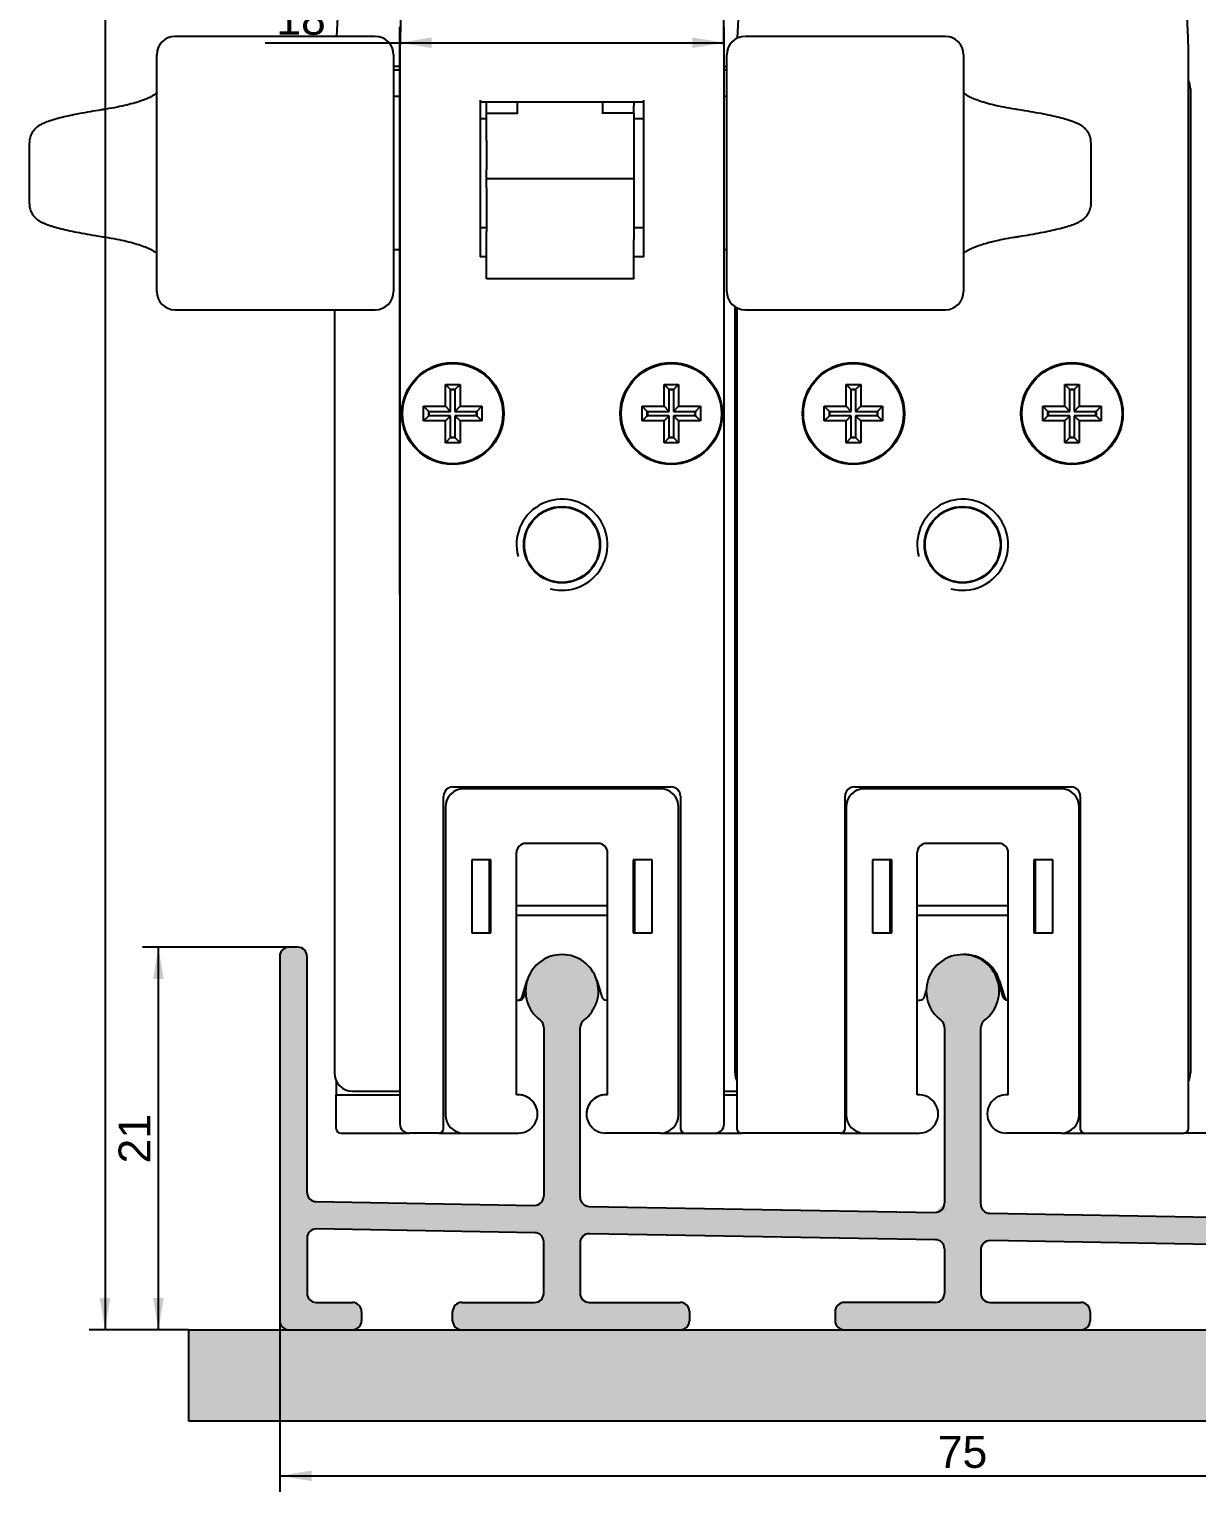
# Model space of a CAD drawing. Header units: millimetres. Extents: x -152 to 557, y 15 to 288.
# Drawn here: x 454 to 518.1, y 15.2 to 95.5 of the extents above; entities that cross this region are included whole.
import ezdxf
from ezdxf.enums import TextEntityAlignment as Align

# ---------------------------------------------------------------- set-up
doc = ezdxf.new("R2010")
doc.units = ezdxf.units.MM
doc.layers.add('Default', color=7, linetype='Continuous')
doc.layers.add('DV3_Default', color=7, linetype='Continuous')
doc.styles.add('SEACAD_Arial', font='arial.ttf')
doc.dimstyles.new('ISO', dxfattribs={"dimtxt": 1.75, "dimasz": 1.75, "dimexe": 0.875, "dimexo": 0, "dimgap": 0.4375, "dimtad": 1, "dimtxsty": 'SEACAD_Arial', "dimblk1": '_SE_FILLED', "dimblk2": '_SE_FILLED', "dimsah": 1, "dimcen": 0.875, "dimadec": 0, "dimazin": 0, "dimtfac": 0.5, "dimtdec": 3, "dimtmove": 0, "dimatfit": 3, "dimfxl": 1, "dimarcsym": 0})

# ---------------------------------------------------------------- blocks, each defined once
blk = doc.blocks.new('SE2')
at = {"layer": 'DV3_Default', "linetype": 'Continuous'}
h = blk.add_hatch(color=7, dxfattribs=at)
edge = h.paths.add_edge_path()
edge.add_arc((506.7599223159594, 30.97892490959214), 0.5000000000113883, 179.9995981029935, 269.0003858517652, ccw=False)
edge.add_line((506.2599223159604, 30.97892841680515), (506.2599223159594, 40.6810628868343))
edge.add_arc((506.7599223159594, 40.6810628868343), 0.5000000000000004, 126.70810719530121, 180, ccw=False)
edge.add_arc((505.2655945640335, 42.68530453140313), 2.000000000005364, 306.7074381374433, 592.9675637530108)
edge.add_arc((503.7599223159594, 40.68957131241327), 0.5000000000214739, 0, 52.96690001324521, ccw=False)
edge.add_line((504.2599223159809, 40.68957131241327), (504.2599223159594, 31.03129357426665))
edge.add_arc((503.7599223159594, 31.03129010437676), 0.5000000000120406, 269.00038851051477, 360, ccw=False)
edge.add_line((503.7511995026182, 30.53136619762749), (484.7511996030453, 30.86301242951123))
edge.add_arc((484.7599223159594, 31.36293633801296), 0.5000000000122289, 179.9995975748643, 269.00040002036974, ccw=False)
edge.add_line((484.2599223159596, 31.36293984983476), (484.2599223159594, 40.68106288683438))
edge.add_arc((484.7599223159594, 40.68106288683439), 0.5000000000000004, 126.70810719824141, 180, ccw=False)
edge.add_arc((483.2655945640333, 42.68530453140313), 2.000000000005368, 306.7074381367141, 592.9675637539732)
edge.add_arc((481.7599223159594, 40.68957131241319), 0.5000000000214706, 0, 52.96690000941862, ccw=False)
edge.add_line((482.2599223159809, 40.68957131241319), (482.2599223159594, 31.41530153279756))
edge.add_arc((481.7599223159593, 31.41530153279756), 0.5000000000000561, 269.00029607827184, 360, ccw=False)
edge.add_line((481.7511986961176, 30.91537764013297), (469.7568683608148, 31.12473945489949))
edge.add_arc((469.7655945640333, 31.62466330247775), 0.5000000000000605, 179.9996610679437, 268.9999999999918, ccw=False)
edge.add_line((469.2655945640421, 31.62466626021791), (469.2655945640333, 44.5853045314033))
edge.add_arc((468.7655945640333, 44.5853045314033), 0.5000000000000073, 0, 90)
edge.add_line((468.7655945640333, 45.08530453140331), (468.2655945640333, 45.0853045314033))
edge.add_arc((468.2655945640333, 44.5853045314033), 0.5000000000000022, 90, 180)
edge.add_line((467.7655945640333, 44.5853045314033), (467.7655945640333, 24.58530453140315))
edge.add_arc((468.2655945640333, 24.58530453140312), 0.5000000000000561, 180, 270)
edge.add_line((468.2655945640333, 24.08530453140306), (471.7599223159593, 24.08530453140312))
edge.add_arc((471.7599223159593, 24.58530453140312), 0.5000000000000073, 270, 360)
edge.add_line((472.2599223159593, 24.58530453140312), (472.2599223159593, 25.08530453140312))
edge.add_arc((471.7599223159593, 25.08530453140312), 0.5000000000000073, 0, 90)
edge.add_line((471.7599223159593, 25.58530453140312), (469.7655945640333, 25.58530453140312))
edge.add_arc((469.7655945640333, 26.08530453140312), 0.5000000000000073, 179.9999999999984, 270, ccw=False)
edge.add_line((469.2655945640333, 26.08530453140313), (469.2655945640333, 29.12428248236799))
edge.add_arc((469.7655945640333, 29.12428248236794), 0.5000000000000073, 88.99999999999818, 179.9999999999935, ccw=False)
edge.add_line((469.7743207672521, 29.62420632994614), (481.7686485191779, 29.41484456026601))
edge.add_arc((481.7599223159593, 28.91492071268775), 0.5000000000000683, 1.5916157281026244e-12, 89.00000000000489, ccw=False)
edge.add_line((482.2599223159594, 28.91492071268777), (482.2599223159594, 26.08530453140315))
edge.add_arc((481.7599223159593, 26.08530453140313), 0.5000000000000561, 270, 360, ccw=False)
edge.add_line((481.7599223159593, 25.58530453140308), (477.7599223159593, 25.58530453140312))
edge.add_arc((477.7599223159593, 25.08530453140312), 0.5000000000000073, 90, 179.9998951254996)
edge.add_line((477.2599223159602, 25.08530544660578), (477.2599223159593, 24.58530453140312))
edge.add_arc((477.7599223159593, 24.58530453140312), 0.5000000000000073, 180, 270)
edge.add_line((477.7599223159593, 24.08530453140311), (489.7599223159598, 24.08530453140312))
edge.add_arc((489.7599223159598, 24.58530453140312), 0.5000000000000073, 270, 360)
edge.add_line((490.2599223159598, 24.58530453140312), (490.2599223159598, 25.08530453140312))
edge.add_arc((489.7599223159598, 25.08530453140312), 0.5000000000000073, 0, 90)
edge.add_line((489.7599223159598, 25.58530453140312), (484.7599223159597, 25.58530453140312))
edge.add_arc((484.7599223159597, 26.08530453140313), 0.5000000000000143, 180, 270, ccw=False)
edge.add_line((484.2599223159597, 26.08530453140313), (484.2599223159596, 28.86238412383733))
edge.add_arc((484.7599223159597, 28.86238412383728), 0.5000000000000073, 88.99952677847779, 179.9999999999935, ccw=False)
edge.add_line((484.7686526481859, 29.36230789932633), (503.7686485191784, 29.03066173777939))
edge.add_arc((503.7599223159598, 28.53073789020112), 0.5000000000000683, 0, 89.00000000001143, ccw=False)
edge.add_line((504.2599223159598, 28.53073789020112), (504.2599223159597, 26.08530453142679))
edge.add_arc((503.7599223159597, 26.0853045314268), 0.5000000000000561, 269.9999999999609, 360, ccw=False)
edge.add_line((503.7599223159593, 25.58530453142674), (498.7599223159602, 25.58530453143028))
edge.add_arc((498.7599223159598, 25.08530453143026), 0.5000000000000143, 89.99999999996092, 180)
edge.add_line((498.2599223159598, 25.08530453143026), (498.2599223159598, 24.58530453140312))
edge.add_arc((498.7599223159598, 24.58530453140312), 0.5000000000000561, 180, 270)
edge.add_line((498.7599223159598, 24.08530453140306), (511.7599223159597, 24.08530453140312))
edge.add_arc((511.7599223159597, 24.58530453140312), 0.5000000000000073, 270, 360)
edge.add_line((512.2599223159598, 24.58530453140312), (512.2599223159597, 25.0853045313906))
edge.add_arc((511.7599223159597, 25.0853045313906), 0.5000000000000073, 0, 89.99999999996092)
edge.add_line((511.75992231596, 25.58530453139061), (506.7599223159593, 25.5853045313936))
edge.add_arc((506.7599223159596, 26.08530453139361), 0.5000000000000143, 180, 269.9999999999609, ccw=False)
edge.add_line((506.2599223159595, 26.08530453139361), (506.2599223159595, 28.47837269541653))
edge.add_arc((506.7599223159596, 28.47837269541647), 0.5000000000000073, 88.99960924187098, 179.9999999999935, ccw=False)
edge.add_line((506.7686519286666, 28.97829648347021), (525.7686485191782, 28.64665030935858))
edge.add_arc((525.7599223159597, 28.14672646178032), 0.5000000000000683, 0, 89.00000000001143, ccw=False)
edge.add_line((526.2599223159598, 28.14672646178032), (526.2599223159597, 26.0853045314121))
edge.add_arc((525.7599223159597, 26.0853045314121), 0.5000000000000561, 269.9999999999609, 360, ccw=False)
edge.add_line((525.7599223159592, 25.58530453141204), (520.7599223159599, 25.58530453141555))
edge.add_arc((520.7599223159598, 25.08530453141552), 0.5000000000000143, 89.99999999997397, 180)
edge.add_line((520.2599223159598, 25.08530453141552), (520.2599223159597, 24.58530453140312))
edge.add_arc((520.7599223159598, 24.58530453140312), 0.5000000000000561, 180, 270)
edge.add_line((520.7599223159598, 24.08530453140306), (533.7599223159597, 24.08530453140312))
edge.add_arc((533.7599223159597, 24.58530453140312), 0.5000000000000143, 270, 360)
edge.add_line((534.2599223159598, 24.58530453140312), (534.2599223159598, 25.08530453138455))
edge.add_arc((533.7599223159597, 25.08530453138455), 0.5000000000000561, 0, 89.99999999994789)
edge.add_line((533.7599223159601, 25.5853045313846), (528.7599223159593, 25.58530453138899))
edge.add_arc((528.7599223159598, 26.08530453138901), 0.5000000000000143, 180, 269.9999999999479, ccw=False)
edge.add_line((528.2599223159598, 26.08530453138901), (528.2599223159598, 28.09436126699572))
edge.add_arc((528.7599223159598, 28.09436126699566), 0.5000000000000073, 88.99945230196812, 179.9999999999935, ccw=False)
edge.add_line((528.7686532980169, 28.59428503113608), (540.7743207672522, 28.38472532597688))
edge.add_arc((540.7655945640333, 27.88480147839861), 0.5000000000000683, 0.000347043372414646, 88.99999999998539, ccw=False)
edge.add_line((541.2655945640244, 27.88480450692336), (541.2655945640333, 26.08530453138484))
edge.add_arc((540.7655945640333, 26.08530453138483), 0.5000000000000073, 270, 360, ccw=False)
edge.add_line((540.7655945640333, 25.58530453138482), (537.2599223159528, 25.58530453138483))
edge.add_arc((537.2599223159528, 25.08530453138483), 0.5000000000000073, 90, 179.9999999999967)
edge.add_line((536.7599223159528, 25.08530453138486), (536.7599223159528, 24.58530453140317))
edge.add_arc((537.2599223159527, 24.58530453140312), 0.5000000000000073, 179.9999999999967, 270)
edge.add_line((537.2599223159527, 24.08530453140311), (542.2655945640332, 24.08530453140312))
edge.add_arc((542.2655945640332, 24.58530453140104), 0.5000000000000004, 270, 360)
edge.add_line((542.7655945640333, 24.58530453140104), (542.7655945640337, 29.35902179524297))
edge.add_arc((542.2655945640337, 29.35901876713953), 0.5000000000091699, 0.0003469950935683999, 89.00000000000351)
edge.add_line((542.2743207672523, 29.8589426147269), (528.7511993109516, 30.09498957776814))
edge.add_arc((528.7599223159594, 30.59491348117135), 0.5000000000102693, 179.9995980863374, 269.0003665437902, ccw=False)
edge.add_line((528.2599223159615, 30.59491698852971), (528.2599223159593, 40.68106288683404))
edge.add_arc((528.7599223159594, 40.68106288683404), 0.5000000000000316, 126.7081071953481, 180, ccw=False)
edge.add_arc((527.2655945640339, 42.68530453140313), 2.000000000005453, 306.7074381374172, 592.9675637531379)
edge.add_arc((525.7599223159593, 40.68957131241351), 0.5000000000215061, 0, 52.96690001266228, ccw=False)
edge.add_line((526.2599223159808, 40.68957131241351), (526.2599223159594, 30.64727867595601))
edge.add_arc((525.7599223159593, 30.64727867595601), 0.5000000000000561, 269.0003693874789, 360, ccw=False)
edge.add_line((525.7511993357638, 30.14735477213008), (506.7511994794198, 30.4790010032483))
blk.add_hatch(color=7, dxfattribs=at).paths.add_polyline_path([(547.7655945640333, 24.08530453140312), (462.7655945640333, 24.08530453140312), (462.7655945640333, 19.08530453140311), (547.765594564033, 19.08530453140311)])
at = {"layer": 'DV3_Default', "color": 7, "linetype": 'Continuous'}
for p, q in [((473.015594564, 95.0853045314), (462.015594564, 95.0853045314)), ((504.315594564, 95.0853045314), (493.315594564, 95.0853045314)), ((461.015594564, 81.0853045314), (461.015594564, 94.0853045314)), ((474.015594564, 94.0853045314), (474.015594564, 81.0853045314)), ((492.315594564, 81.0853045314), (492.315594564, 94.0853045314)), ((505.315594564, 94.0853045314), (505.315594564, 81.0853045314)), ((474.3655945627, 93.4313110298), (474.015594564, 93.4313477662)), ((474.3655945619, 93.23131103040001), (474.015594564, 93.23131103040001)), ((474.365594564, 93.5279070193), (474.3655945627, 35.3853045313)), ((492.1655945627, 35.3853045313), (492.1655945627, 93.52736387270001)), ((492.1655945627, 93.43131103260001), (492.315594564, 93.4313267767)), ((492.315594564, 93.23131103040001), (492.1655945646, 93.23131103040001)), ((517.6655945654, 35.1353045313), (517.6655945654, 93.5316783931)), ((474.3655945627, 91.78530453139999), (474.015594564, 91.78530453139999)), ((478.7655945627, 91.5853045315), (478.7655945627, 82.98530453149999)), ((487.7655945627, 82.98530453149999), (487.7655945627, 91.5853045315)), ((492.315594564, 91.78530453139999), (492.1655945627, 91.78530453139999)), ((517.7655945654, 92.2313110298), (517.7655945654, 38.1853045313)), ((487.7655945627, 91.48530453149999), (478.7655945627, 91.48530453149999)), ((479.115594564, 91.28530453129999), (479.115594564, 91.48530453149999)), ((479.115594564, 90.88496953), (479.115594564, 91.28530453129999)), ((479.115594564, 89.3853045313), (479.115594564, 90.88496953)), ((479.115594564, 90.88496953), (480.815594564, 90.88496953)), ((480.815594564, 90.8423786514), (480.815594564, 91.48530453149999)), ((485.515594564, 90.8423786514), (485.515594564, 91.48530453149999)), ((487.215594564, 90.88496953), (485.515594564, 90.88496953)), ((487.215594564, 91.48530453149999), (487.215594564, 91.28530453129999)), ((487.215594564, 90.88496953), (487.215594564, 91.28530453129999)), ((487.215594564, 90.88496953), (487.215594564, 89.3853045313)), ((478.7655945627, 90.5853045314), (479.115594564, 90.5853045314)), ((487.215594564, 90.5853045314), (487.7655945627, 90.5853045314)), ((454.015594564, 89.257793437), (454.015594564, 85.9100737617)), ((479.115594564, 89.3853045313), (479.115594564, 87.78530453139999)), ((487.215594564, 89.3853045313), (487.215594564, 87.78530453139999)), ((512.315594564, 85.9128156258), (512.315594564, 89.2605353011)), ((479.115594564, 87.28530453139999), (479.115594564, 87.78530453139999)), ((487.215594564, 87.78530453139999), (487.215594564, 87.28530453139999)), ((479.115594564, 87.28530453139999), (487.215594564, 87.28530453139999)), ((479.115594564, 86.78530453139999), (479.115594564, 87.28530453139999)), ((479.115594564, 86.78530453139999), (479.115594564, 84.373979666)), ((487.215594564, 87.28530453139999), (487.215594564, 86.78530453139999)), ((487.215594564, 86.78530453139999), (487.215594564, 84.373979666)), ((479.115594564, 84.5853045314), (478.7655945627, 84.5853045314)), ((479.115594564, 83.9409687431), (479.115594564, 84.373979666)), ((487.7655945627, 84.5853045314), (487.215594564, 84.5853045314)), ((487.215594564, 84.373979666), (487.215594564, 83.9409687431)), ((479.115594564, 81.8428925318), (479.115594564, 83.9409687431)), ((487.215594564, 81.8428925318), (487.215594564, 83.9409687431)), ((474.015594564, 83.38530453140001), (474.3655945627, 83.38530453140001)), ((479.115594564, 82.98530453149999), (478.7655945627, 82.98530453149999)), ((487.7655945627, 82.98530453149999), (487.215594564, 82.98530453149999)), ((492.1655945627, 83.38530453140001), (492.315594564, 83.38530453140001)), ((479.115594564, 81.7759034546), (479.115594564, 81.8428925318)), ((487.215594564, 81.7759034546), (479.115594564, 81.7759034546)), ((487.215594564, 81.8428925318), (487.215594564, 81.7759034546)), ((462.015594564, 80.0853045314), (473.015594564, 80.0853045314)), ((470.7655945619, 80.0853045314), (470.7655945619, 38.185304532)), ((492.7655945627, 38.1853045313), (492.7655945627, 80.2501398779)), ((492.8655945627, 80.1922759771), (492.8655945627, 35.1353045313)), ((493.315594564, 80.0853045314), (504.315594564, 80.0853045314)), ((477.1451562054, 75.7057428887), (476.8655945627, 75.9853045313)), ((476.8655945627, 75.9853045313), (477.6655945627, 75.9853045313)), ((476.8655945627, 74.7853045313), (476.8655945627, 75.9853045313)), ((477.1451562054, 75.7057428887), (477.1477177318, 75.6953324863)), ((477.1477177318, 74.5031813622), (477.1477177318, 75.6953324863)), ((477.3834713936, 75.6953324863), (477.38603292, 75.7057428887)), ((477.3834713936, 75.6953324863), (477.3834713936, 74.5031813622)), ((477.38603292, 75.7057428887), (477.6655945627, 75.9853045313)), ((477.6655945627, 75.9853045313), (477.6655945627, 74.7853045313)), ((489.1451562054, 75.7057428887), (488.8655945627, 75.9853045313)), ((488.8655945627, 75.9853045313), (489.6655945627, 75.9853045313)), ((488.8655945627, 74.7853045313), (488.8655945627, 75.9853045313)), ((489.1451562054, 75.7057428887), (489.1477177318, 75.6953324863)), ((489.1477177318, 74.5031813622), (489.1477177318, 75.6953324863)), ((489.3834713936, 75.6953324863), (489.38603292, 75.7057428887)), ((489.3834713936, 75.6953324863), (489.3834713936, 74.5031813622)), ((489.38603292, 75.7057428887), (489.6655945627, 75.9853045313)), ((489.6655945627, 75.9853045313), (489.6655945627, 74.7853045313)), ((499.1451562067, 75.705742888), (498.865594564, 75.98530453069999)), ((498.865594564, 75.98530453069999), (499.665594564, 75.98530453069999)), ((498.865594564, 74.7853045307), (498.865594564, 75.98530453069999)), ((499.1451562067, 75.705742888), (499.1477177332, 75.69533248569999)), ((499.1477177332, 74.5031813616), (499.1477177332, 75.69533248569999)), ((499.3834713949, 75.69533248569999), (499.3860329213, 75.705742888)), ((499.3834713949, 75.69533248569999), (499.3834713949, 74.5031813616)), ((499.3860329213, 75.705742888), (499.665594564, 75.98530453069999)), ((499.665594564, 75.98530453069999), (499.665594564, 74.7853045307)), ((511.1451562067, 75.705742888), (510.865594564, 75.98530453069999)), ((510.865594564, 75.98530453069999), (511.665594564, 75.98530453069999)), ((510.865594564, 74.7853045307), (510.865594564, 75.98530453069999)), ((511.1451562067, 75.705742888), (511.1477177332, 75.69533248569999)), ((511.1477177332, 74.5031813616), (511.1477177332, 75.69533248569999)), ((511.3834713949, 75.69533248569999), (511.3860329213, 75.705742888)), ((511.3834713949, 75.69533248569999), (511.3834713949, 74.5031813616)), ((511.3860329213, 75.705742888), (511.665594564, 75.98530453069999)), ((511.665594564, 75.98530453069999), (511.665594564, 74.7853045307)), ((475.9451562054, 74.5057428887), (475.6655945627, 74.7853045313)), ((475.6655945627, 73.9853045313), (475.6655945627, 74.7853045313)), ((475.6655945627, 74.7853045313), (476.8655945627, 74.7853045313)), ((477.1477177318, 74.5031813622), (476.8655945627, 74.7853045313)), ((477.3834713936, 74.5031813622), (477.6655945627, 74.7853045313)), ((477.6655945627, 74.7853045313), (478.8655945627, 74.7853045313)), ((478.58603292, 74.5057428887), (478.8655945627, 74.7853045313)), ((478.8655945627, 74.7853045313), (478.8655945627, 73.9853045313)), ((487.9451562054, 74.5057428887), (487.6655945627, 74.7853045313)), ((487.6655945627, 73.9853045313), (487.6655945627, 74.7853045313)), ((487.6655945627, 74.7853045313), (488.8655945627, 74.7853045313)), ((489.1477177318, 74.5031813622), (488.8655945627, 74.7853045313)), ((489.3834713936, 74.5031813622), (489.6655945627, 74.7853045313)), ((489.6655945627, 74.7853045313), (490.8655945627, 74.7853045313)), ((490.58603292, 74.5057428887), (490.8655945627, 74.7853045313)), ((490.8655945627, 74.7853045313), (490.8655945627, 73.9853045313)), ((497.9451562067, 74.505742888), (497.665594564, 74.7853045307)), ((497.665594564, 73.98530453069999), (497.665594564, 74.7853045307)), ((497.665594564, 74.7853045307), (498.865594564, 74.7853045307)), ((499.1477177332, 74.5031813616), (498.865594564, 74.7853045307)), ((499.3834713949, 74.5031813616), (499.665594564, 74.7853045307)), ((499.665594564, 74.7853045307), (500.865594564, 74.7853045307)), ((500.5860329213, 74.505742888), (500.865594564, 74.7853045307)), ((500.865594564, 74.7853045307), (500.865594564, 73.98530453069999)), ((509.9451562067, 74.505742888), (509.665594564, 74.7853045307)), ((509.665594564, 73.98530453069999), (509.665594564, 74.7853045307)), ((509.665594564, 74.7853045307), (510.865594564, 74.7853045307)), ((511.1477177332, 74.5031813616), (510.865594564, 74.7853045307)), ((511.3834713949, 74.5031813616), (511.665594564, 74.7853045307)), ((511.665594564, 74.7853045307), (512.865594564, 74.7853045307)), ((512.5860329213, 74.505742888), (512.865594564, 74.7853045307)), ((512.865594564, 74.7853045307), (512.865594564, 73.98530453069999)), ((475.9451562054, 74.26486617399999), (475.6655945627, 73.9853045313)), ((476.8655945627, 73.9853045313), (475.6655945627, 73.9853045313)), ((475.9555666077, 74.5031813622), (475.9451562054, 74.5057428887)), ((475.9451562054, 74.26486617399999), (475.9555666077, 74.26742770050001)), ((475.9555666077, 74.5031813622), (477.1477177318, 74.5031813622)), ((477.1477177318, 74.26742770050001), (475.9555666077, 74.26742770050001)), ((477.1477177318, 74.26742770050001), (476.8655945627, 73.9853045313)), ((476.8655945627, 72.7853045313), (476.8655945627, 73.9853045313)), ((477.1477177318, 73.0752765764), (477.1477177318, 74.26742770050001)), ((477.3834713936, 74.5031813622), (478.5756225177, 74.5031813622)), ((478.5756225177, 74.26742770050001), (477.3834713936, 74.26742770050001)), ((477.3834713936, 74.26742770050001), (477.6655945627, 73.9853045313)), ((477.3834713936, 74.26742770050001), (477.3834713936, 73.0752765764)), ((478.8655945627, 73.9853045313), (477.6655945627, 73.9853045313)), ((477.6655945627, 73.9853045313), (477.6655945627, 72.7853045313)), ((478.58603292, 74.5057428887), (478.5756225177, 74.5031813622)), ((478.5756225177, 74.26742770050001), (478.58603292, 74.26486617399999)), ((478.58603292, 74.26486617399999), (478.8655945627, 73.9853045313)), ((487.9451562054, 74.26486617399999), (487.6655945627, 73.9853045313)), ((488.8655945627, 73.9853045313), (487.6655945627, 73.9853045313)), ((487.9555666077, 74.5031813622), (487.9451562054, 74.5057428887)), ((487.9451562054, 74.26486617399999), (487.9555666077, 74.26742770050001)), ((487.9555666077, 74.5031813622), (489.1477177318, 74.5031813622)), ((489.1477177318, 74.26742770050001), (487.9555666077, 74.26742770050001)), ((489.1477177318, 74.26742770050001), (488.8655945627, 73.9853045313)), ((488.8655945627, 72.7853045313), (488.8655945627, 73.9853045313)), ((489.1477177318, 73.0752765764), (489.1477177318, 74.26742770050001)), ((489.3834713936, 74.5031813622), (490.5756225177, 74.5031813622)), ((490.5756225177, 74.26742770050001), (489.3834713936, 74.26742770050001)), ((489.3834713936, 74.26742770050001), (489.6655945627, 73.9853045313)), ((489.3834713936, 74.26742770050001), (489.3834713936, 73.0752765764)), ((490.8655945627, 73.9853045313), (489.6655945627, 73.9853045313)), ((489.6655945627, 73.9853045313), (489.6655945627, 72.7853045313)), ((490.58603292, 74.5057428887), (490.5756225177, 74.5031813622)), ((490.5756225177, 74.26742770050001), (490.58603292, 74.26486617399999)), ((490.58603292, 74.26486617399999), (490.8655945627, 73.9853045313)), ((497.9451562067, 74.26486617340001), (497.665594564, 73.98530453069999)), ((498.865594564, 73.98530453069999), (497.665594564, 73.98530453069999)), ((497.955566609, 74.5031813616), (497.9451562067, 74.505742888)), ((497.9451562067, 74.26486617340001), (497.955566609, 74.2674276998)), ((497.955566609, 74.5031813616), (499.1477177332, 74.5031813616)), ((499.1477177332, 74.2674276998), (497.955566609, 74.2674276998)), ((499.1477177332, 74.2674276998), (498.865594564, 73.98530453069999)), ((498.865594564, 72.7853045307), (498.865594564, 73.98530453069999)), ((499.1477177332, 73.0752765757), (499.1477177332, 74.2674276998)), ((499.3834713949, 74.5031813616), (500.575622519, 74.5031813616)), ((500.575622519, 74.2674276998), (499.3834713949, 74.2674276998)), ((499.3834713949, 74.2674276998), (499.665594564, 73.98530453069999)), ((499.3834713949, 74.2674276998), (499.3834713949, 73.0752765757)), ((500.865594564, 73.98530453069999), (499.665594564, 73.98530453069999)), ((499.665594564, 73.98530453069999), (499.665594564, 72.7853045307)), ((500.5860329213, 74.505742888), (500.575622519, 74.5031813616)), ((500.575622519, 74.2674276998), (500.5860329213, 74.26486617340001)), ((500.5860329213, 74.26486617340001), (500.865594564, 73.98530453069999)), ((509.9451562067, 74.26486617340001), (509.665594564, 73.98530453069999)), ((510.865594564, 73.98530453069999), (509.665594564, 73.98530453069999)), ((509.955566609, 74.5031813616), (509.9451562067, 74.505742888)), ((509.9451562067, 74.26486617340001), (509.955566609, 74.2674276998)), ((509.955566609, 74.5031813616), (511.1477177332, 74.5031813616)), ((511.1477177332, 74.2674276998), (509.955566609, 74.2674276998)), ((511.1477177332, 74.2674276998), (510.865594564, 73.98530453069999)), ((510.865594564, 72.7853045307), (510.865594564, 73.98530453069999)), ((511.1477177332, 73.0752765757), (511.1477177332, 74.2674276998)), ((511.3834713949, 74.5031813616), (512.575622519, 74.5031813616)), ((512.575622519, 74.2674276998), (511.3834713949, 74.2674276998)), ((511.3834713949, 74.2674276998), (511.665594564, 73.98530453069999)), ((511.3834713949, 74.2674276998), (511.3834713949, 73.0752765757)), ((512.865594564, 73.98530453069999), (511.665594564, 73.98530453069999)), ((511.665594564, 73.98530453069999), (511.665594564, 72.7853045307)), ((512.5860329213, 74.505742888), (512.575622519, 74.5031813616)), ((512.575622519, 74.2674276998), (512.5860329213, 74.26486617340001)), ((512.5860329213, 74.26486617340001), (512.865594564, 73.98530453069999)), ((477.1477177318, 73.0752765764), (477.1451562054, 73.064866174)), ((477.38603292, 73.064866174), (477.3834713936, 73.0752765764)), ((489.1477177318, 73.0752765764), (489.1451562054, 73.064866174)), ((489.38603292, 73.064866174), (489.3834713936, 73.0752765764)), ((499.1477177332, 73.0752765757), (499.1451562067, 73.0648661734)), ((499.3860329213, 73.0648661734), (499.3834713949, 73.0752765757)), ((511.1477177332, 73.0752765757), (511.1451562067, 73.0648661734)), ((511.3860329213, 73.0648661734), (511.3834713949, 73.0752765757)), ((477.1451562054, 73.064866174), (476.8655945627, 72.7853045313)), ((477.6655945627, 72.7853045313), (476.8655945627, 72.7853045313)), ((477.38603292, 73.064866174), (477.6655945627, 72.7853045313)), ((489.1451562054, 73.064866174), (488.8655945627, 72.7853045313)), ((489.6655945627, 72.7853045313), (488.8655945627, 72.7853045313)), ((489.38603292, 73.064866174), (489.6655945627, 72.7853045313)), ((499.1451562067, 73.0648661734), (498.865594564, 72.7853045307)), ((499.665594564, 72.7853045307), (498.865594564, 72.7853045307)), ((499.3860329213, 73.0648661734), (499.665594564, 72.7853045307)), ((511.1451562067, 73.0648661734), (510.865594564, 72.7853045307)), ((511.665594564, 72.7853045307), (510.865594564, 72.7853045307)), ((511.3860329213, 73.0648661734), (511.665594564, 72.7853045307)), ((477.2655945627, 53.8853045313), (489.2655945627, 53.8853045313)), ((499.305594564, 53.8853045307), (511.2219569017, 53.8853045307)), ((476.7655945627, 35.1353045313), (476.7655945627, 53.3853045313)), ((488.665594564, 53.7853045313), (477.865594564, 53.7853045313)), ((489.7655945627, 53.3853045313), (489.7655945627, 35.1353045313)), ((498.805594564, 35.1353045313), (498.805594564, 53.3853045307)), ((510.665594564, 53.7853045307), (499.865594564, 53.7853045307)), ((511.7219569017, 53.3853045307), (511.7219569017, 35.1353045313)), ((476.865594564, 52.7853045313), (476.865594564, 35.8853045313)), ((489.665594564, 35.8853045313), (489.665594564, 52.7853045313)), ((498.865594564, 52.7853045307), (498.865594564, 35.8853045307)), ((511.665594564, 35.8853045307), (511.665594564, 52.7853045307)), ((485.265594564, 50.7853045313), (481.265594564, 50.7853045313)), ((507.265594564, 50.7853045307), (503.265594564, 50.7853045307)), ((479.365594564, 49.8853045315), (478.312953279, 49.8853045315)), ((478.312953279, 49.8853045315), (478.312953279, 45.8853045315)), ((479.2655945627, 49.8853045315), (479.2655945627, 45.8853045315)), ((479.365594564, 45.8853045315), (479.365594564, 49.8853045315)), ((480.765594564, 36.9799282586), (480.765594564, 50.2853045313)), ((485.765594564, 36.9799282586), (485.765594564, 50.2853045313)), ((487.165594564, 49.8853045315), (487.165594564, 45.8853045315)), ((488.218235849, 49.8853045315), (487.165594564, 49.8853045315)), ((487.2655945627, 45.8853045315), (487.2655945627, 49.8853045315)), ((488.218235849, 45.8853045315), (488.218235849, 49.8853045315)), ((501.365594564, 49.8853045309), (500.312953279, 49.8853045309)), ((500.312953279, 49.8853045309), (500.312953279, 45.8853045309)), ((501.265594564, 49.8853045309), (501.265594564, 45.8853045309)), ((501.365594564, 45.8853045309), (501.365594564, 49.8853045309)), ((502.765594564, 36.979928258), (502.765594564, 50.2853045307)), ((507.765594564, 36.979928258), (507.765594564, 50.2853045307)), ((509.165594564, 49.8853045309), (509.165594564, 45.8853045309)), ((510.2182358491, 49.8853045309), (509.165594564, 49.8853045309)), ((509.265594564, 45.8853045309), (509.265594564, 49.8853045309)), ((510.2182358491, 45.8853045309), (510.2182358491, 49.8853045309)), ((480.765594564, 47.3853045313), (485.765594564, 47.3853045313)), ((502.765594564, 47.3853047532), (507.765594564, 47.3853047532)), ((480.765594564, 46.8512261775), (485.765594564, 46.8512261775)), ((502.7655945654, 46.8512263994), (507.7655945654, 46.8512263994)), ((478.312953279, 45.8853045315), (479.365594564, 45.8853045315)), ((487.165594564, 45.8853045315), (488.218235849, 45.8853045315)), ((500.312953279, 45.8853045309), (501.365594564, 45.8853045309)), ((509.165594564, 45.8853045309), (510.2182358491, 45.8853045309)), ((468.765594564, 45.08530453140001), (468.265594564, 45.08530453140001)), ((467.765594564, 44.58530453140001), (467.765594564, 24.5853045314)), ((469.265594564, 31.6246662602), (469.265594564, 44.58530453140001)), ((481.0702562515, 42.3610598806), (481.355826296, 43.2792617373)), ((481.1702562511, 42.3610598806), (481.26567074, 42.6678489244)), ((485.175362832, 43.2792617373), (485.4609328766001, 42.3610598806)), ((503.1702562518, 42.3610601025), (503.2656707382, 42.6678491379)), ((507.175362832, 43.2792617367), (507.4609328766001, 42.36105988)), ((507.2753628324, 43.2792619592), (507.5609328769, 42.3610601025)), ((480.7655945627, 42.1853045314), (480.8315352180001, 42.1853045314)), ((480.8315352180001, 42.1853045314), (480.9315352176, 42.1853045314)), ((485.6996539101, 42.1853045314), (485.7655945627, 42.1853045314)), ((502.765594564, 42.1853047533), (502.9315352183, 42.1853047533)), ((507.6996539101, 42.1853045307), (507.765594564, 42.1853045307)), ((482.259922316, 40.6895713124), (482.259922316, 31.4153015328)), ((484.259922316, 31.3629398498), (484.259922316, 40.6810628868)), ((504.259922316, 40.6895713124), (504.259922316, 31.0312935743)), ((506.259922316, 30.9789284168), (506.259922316, 40.6810628868)), ((470.8655945619, 37.7494146376), (470.8655945619, 36.985304532)), ((470.8655945619, 35.135304532), (470.8655945619, 36.985304532)), ((470.8655945619, 36.985304532), (474.3655945627, 36.985304532)), ((471.7655945619, 37.185304532), (474.3655945619, 37.185304532)), ((492.1655945646, 37.185304532), (492.8655945627, 37.185304532)), ((492.1655945627, 36.985304532), (492.8655945619, 36.985304532)), ((481.7656521812, 35.3845105867), (481.7655937742, 35.3844158034)), ((484.7655369469, 35.3845105867), (484.7655953488, 35.3844158003)), ((503.7656521812, 35.3845105861), (503.7655937742, 35.3844158028)), ((506.7655369469, 35.3845105861), (506.7655953488, 35.3844157997)), ((471.1155945619, 34.885304532), (474.8655945627, 34.885304532)), ((476.5155945627, 34.8853045313), (474.8655945627, 34.8853045313)), ((476.5155945627, 34.8853045313), (477.865594564, 34.8853045313)), ((477.865594564, 34.8853045313), (480.8717136875, 34.8853045313)), ((488.665594564, 34.8853045313), (485.6594754406, 34.8853045313)), ((488.665594564, 34.8853045313), (490.0155945627, 34.8853045313)), ((490.0155945627, 34.8853045313), (491.6655945627, 34.8853045313)), ((491.6655945627, 34.885304532), (493.1155945619, 34.885304532)), ((498.555594564, 34.8853045313), (493.1155945627, 34.8853045313)), ((498.555594564, 34.8853045313), (499.8655945654, 34.8853045313)), ((499.865594564, 34.8853045307), (502.8717136875, 34.8853045307)), ((510.665594564, 34.8853045307), (507.6594754406, 34.8853045307)), ((510.6655945654, 34.8853045313), (511.9719569017, 34.8853045313)), ((511.9719569017, 34.8853045313), (517.4155945654, 34.8853045313)), ((520.5555945648, 34.885304532), (517.4155945646, 34.885304532)), ((469.7568683608, 31.1247394549), (481.7511986961, 30.9153776401)), ((484.751199603, 30.8630124295), (503.7511995026, 30.5313661976)), ((506.7511994794, 30.4790010032), (525.7511993358, 30.1473547721)), ((469.265594564, 29.1242824824), (469.265594564, 26.0853045314)), ((481.7686485192, 29.4148445603), (469.7743207673, 29.6242063299)), ((482.259922316, 26.0853045314), (482.259922316, 28.9149207127)), ((503.7686485192, 29.0306617378), (484.7686526482, 29.3623078993)), ((525.7686485191999, 28.6466503094), (506.7686519287, 28.9782964835)), ((484.259922316, 28.8623841238), (484.259922316, 26.0853045314)), ((504.259922316, 28.5307378902), (504.259922316, 26.0853045314)), ((506.259922316, 28.4783726954), (506.259922316, 26.0853045314)), ((469.765594564, 25.5853045314), (471.759922316, 25.5853045314)), ((472.259922316, 25.0853045314), (472.259922316, 24.5853045314)), ((477.259922316, 24.5853045314), (477.259922316, 25.0853054466)), ((477.759922316, 25.5853045314), (481.759922316, 25.5853045314)), ((484.759922316, 25.5853045314), (489.759922316, 25.5853045314)), ((490.259922316, 25.0853045314), (490.259922316, 24.5853045314)), ((498.259922316, 25.0853045314), (498.259922316, 24.5853045314)), ((503.759922316, 25.5853045314), (498.759922316, 25.5853045314)), ((506.759922316, 25.5853045314), (511.759922316, 25.5853045314)), ((512.259922316, 25.0853045314), (512.259922316, 24.5853045314)), ((462.765594564, 24.0853045314), (462.765594564, 19.0853045314)), ((462.765594564, 24.0853045314), (547.765594564, 24.0853045314)), ((468.265594564, 24.0853045314), (471.759922316, 24.0853045314)), ((498.759922316, 24.0853045314), (511.759922316, 24.0853045314)), ((462.765594564, 19.0853045314), (547.765594564, 19.0853045314))]:
    blk.add_line(p, q, dxfattribs=at)
for centre, radius in [((477.2655945627, 74.38530453130001), 2.80000000000018), ((477.2655945627, 74.38530453130001), 2.75), ((489.2655945627, 74.38530453130001), 2.80000000000018), ((489.2655945627, 74.38530453130001), 2.75), ((499.265594564, 74.3853045307), 2.80000000000018), ((499.265594564, 74.3853045307), 2.75), ((511.265594564, 74.3853045307), 2.80000000000018), ((511.265594564, 74.3853045307), 2.75), ((483.2655945627, 67.1853045314), 2.099999999999909), ((483.265594564, 67.1853045314), 2.067), ((505.265594564, 67.1853045308), 2.099999999999909), ((505.2655945641, 67.1853047532), 2.067)]:
    blk.add_circle(centre, radius, dxfattribs=at)
for centre, radius, start, end in [((520.7116628462, 93.4249755149), 49.84618249076378, 152.2709506274, 178.0911788975), ((599.3653001463, 93.2566057753), 125.000000000041, 169.2938153046, 179.8756445723), ((367.1658889805, 93.2566057754), 124.9999999999577, 0.1246048873, 10.7061846954), ((542.7116628462, 93.4249755143), 49.84618249076378, 152.2709506273, 178.2004990186), ((467.8195262811, 93.4249755143), 49.84618249076379, 0.1226498998, 27.7290493726), ((462.015594564, 94.0853045314), 1.000000000000001, 90, 180), ((473.015594564, 94.0853045314), 1.000000000000001, 0, 90), ((493.315594564, 94.0853045314), 1.000000000000008, 90, 180), ((504.315594564, 94.0853045314), 1.000000000000002, 0, 90), ((491.6655941481, 93.5273638723), 0.5000004146298309, 5.35e-08, 0.1246048374), ((516.7655945654, 92.2313110298), 1.000000000000001, 0, 25.8419327632), ((462.015594564, 81.0853045314), 1.000000000000001, 180, 270), ((473.015594564, 81.0853045314), 1.000000000000001, 270, 0), ((493.315594564, 81.0853045314), 1.000000000000003, 180, 270), ((504.315594564, 81.0853045314), 1.000000000000001, 270, 0), ((477.2655945627, 79.99991435529999), 4.295860098107038, 268.3934500373, 271.6065499627), ((477.2655945627, 74.38530453130001), 1.315320565519103, 84.85834978840002, 95.1416502116), ((489.2655945627, 79.99991435529999), 4.295860098107038, 268.3934500373, 271.6065499627), ((489.2655945627, 74.38530453130001), 1.315320565519103, 84.85834978840002, 95.1416502116), ((499.265594564, 79.9999143546), 4.295860098107038, 268.3934500373, 271.6065499627), ((499.265594564, 74.3853045307), 1.315320565519103, 84.85834978840002, 95.1416502116), ((511.265594564, 79.9999143546), 4.295860098107038, 268.3934500373, 271.6065499627), ((511.265594564, 74.3853045307), 1.315320565519103, 84.85834978840002, 95.1416502116), ((471.6509847387, 74.38530453130001), 4.295860098114656, 358.3934500373001, 1.6065499627), ((477.2655945627, 74.38530453130001), 1.315320565519103, 174.8583497884, 185.1416502116), ((477.2655945627, 74.38530453130001), 1.315320565519102, 354.8583497883999, 5.1416502116), ((482.8802043866, 74.38530453130001), 4.295860098114249, 178.3934500373, 181.6065499627), ((483.6509847387, 74.38530453130001), 4.295860098114656, 358.3934500373001, 1.6065499627), ((489.2655945627, 74.38530453130001), 1.315320565519103, 174.8583497884, 185.1416502116), ((489.2655945627, 74.38530453130001), 1.315320565519102, 354.8583497883999, 5.1416502116), ((494.8802043866, 74.38530453130001), 4.295860098114249, 178.3934500373, 181.6065499627), ((493.6509847401, 74.3853045307), 4.295860098114656, 358.3934500373001, 1.6065499627), ((499.265594564, 74.3853045307), 1.315320565519103, 174.8583497884, 185.1416502116), ((499.265594564, 74.3853045307), 1.315320565519102, 354.8583497883999, 5.1416502116), ((504.880204388, 74.3853045307), 4.295860098114249, 178.3934500373, 181.6065499627), ((505.6509847401, 74.3853045307), 4.295860098114656, 358.3934500373001, 1.6065499627), ((511.265594564, 74.3853045307), 1.315320565519103, 174.8583497884, 185.1416502116), ((511.265594564, 74.3853045307), 1.315320565519102, 354.8583497883999, 5.1416502116), ((516.880204388, 74.3853045307), 4.295860098114249, 178.3934500373, 181.6065499627), ((477.2655945627, 68.7706947074), 4.295860098114255, 88.3934500373, 91.60654996270002), ((477.2655945627, 74.38530453130001), 1.315320565519103, 264.8583497884, 275.1416502116), ((489.2655945627, 68.7706947074), 4.295860098114255, 88.3934500373, 91.60654996270002), ((489.2655945627, 74.38530453130001), 1.315320565519103, 264.8583497884, 275.1416502116), ((499.265594564, 68.7706947068), 4.295860098114255, 88.3934500373, 91.60654996270002), ((499.265594564, 74.3853045307), 1.315320565519103, 264.8583497884, 275.1416502116), ((511.265594564, 68.7706947068), 4.295860098114255, 88.3934500373, 91.60654996270002), ((511.265594564, 74.3853045307), 1.315320565519103, 264.8583497884, 275.1416502116), ((483.265594564, 67.1853045314), 2.5, 255, 195), ((505.2655945641, 67.1853047532), 2.5, 255, 195), ((477.2655945627, 53.3853045313), 0.5000000000000004, 90, 180), ((489.2655945627, 53.3853045313), 0.5000000000000004, 0, 90), ((499.305594564, 53.3853045307), 0.4999999999999987, 90, 180), ((511.2219569017, 53.3853045307), 0.5000000000000004, 0, 90), ((477.865594564, 52.7853045313), 1.000000000000001, 90, 180), ((488.665594564, 52.7853045313), 0.9999999999999992, 0, 90), ((499.865594564, 52.7853045307), 1.000000000000001, 90, 180), ((510.665594564, 52.7853045307), 1, 0, 90), ((481.265594564, 50.2853045313), 0.5000000000000004, 90, 180), ((485.265594564, 50.2853045313), 0.5000000000000004, 0, 90), ((503.265594564, 50.2853045307), 0.5000000000000004, 90, 180), ((507.265594564, 50.2853045307), 0.5000000000000009, 0, 90), ((468.265594564, 44.58530453140001), 0.5000000000000022, 90, 180), ((468.765594564, 44.58530453140001), 0.5000000000000073, 0, 90), ((483.265594564, 42.6853045314), 2.000000000005368, 306.7074381367, 232.967563754), ((505.265594564, 42.6853045314), 2.000000000005364, 306.7074381374, 232.967563753), ((505.3655945644, 42.6853047533), 1.999999999999998, 17.2762210662, 91.4326712416), ((480.8315352180001, 42.4353045314), 0.2500000000000002, 270, 342.7237789338), ((480.9315352176, 42.4353045314), 0.2500000000000002, 270, 342.7237789338), ((485.6996539101, 42.4353045314), 0.2500000000000023, 197.2762210662, 270), ((502.9315352183, 42.4353047533), 0.2500000000000002, 270, 342.7237789338), ((507.6996539101, 42.4353045307), 0.2499999999999995, 197.2762210662, 270), ((507.7996539104, 42.4353047533), 0.2499999999999997, 197.2762210662, 262.169822014), ((481.759922316, 40.6895713124), 0.5000000000214706, 0, 52.96690000939999), ((484.759922316, 40.6810628868), 0.5000000000000004, 126.7081071982, 180), ((503.759922316, 40.6895713124), 0.5000000000214739, 0, 52.9669000132), ((506.759922316, 40.6810628868), 0.5000000000000004, 126.7081071953, 180), ((471.7655945619, 38.185304532), 1.000000000000001, 180, 270), ((493.7655945627, 38.1853045313), 1.000000000000001, 180, 205.8419327632), ((516.7655945654, 38.1853045313), 1.000000000000008, 334.1580672368, 0), ((480.8717136875, 35.9379075623), 1.049999999999999, 359.9288154375, 95.8005491071), ((480.8717136875, 35.9353045313), 1.050000000000001, 328.360991595, 95.8005491073), ((485.6594754406, 35.9379075623), 1.050000000000001, 84.1994508927, 180.0710629067), ((485.6594754406, 35.9353045313), 1.049999999999999, 84.1994508929, 211.6390084049), ((502.8717136875, 35.9353045307), 1.05, 328.360991595, 95.8005491073), ((507.6594754406, 35.9353045307), 1.049999999999999, 84.1994508929, 211.6390084049), ((474.8655945627, 35.3853045313), 0.4999999999997229, 180.0000000001, 270), ((477.865594564, 35.8853045313), 1.000000000000001, 180, 270), ((480.8717136875, 35.9353045313), 1.049999999999999, 270, 328.3549163898), ((485.6594754406, 35.9353045313), 1.050000000000002, 211.6450836098, 270), ((488.665594564, 35.8853045313), 0.9999999999999992, 270, 0), ((491.6655945627, 35.3853045313), 0.4999999999990012, 270, 0), ((499.865594564, 35.8853045307), 1.000000000000001, 180, 270), ((502.8717136875, 35.9353045307), 1.049999999999999, 270, 328.3549163898), ((507.6594754406, 35.9353045307), 1.050000000000002, 211.6450836098, 270), ((510.665594564, 35.8853045307), 1, 270, 0), ((471.1155945619, 35.135304532), 0.2500000000000002, 180, 270), ((476.5155945627, 35.1353045313), 0.2500000000000002, 270, 0), ((490.0155945627, 35.1353045313), 0.2499999999999985, 180, 270), ((493.1155945627, 35.1353045313), 0.2499999999999985, 180, 270), ((498.555594564, 35.1353045313), 0.2500000000000002, 270, 0), ((511.9719569017, 35.1353045313), 0.2500000000000002, 180, 270), ((517.4155945654, 35.1353045313), 0.2500000000000002, 270, 0), ((469.765594564, 31.6246633025), 0.5000000000000605, 179.9996610679, 269), ((481.759922316, 31.4153015328), 0.5000000000000561, 269.0002960783, 0), ((484.759922316, 31.362936338), 0.5000000000122289, 179.9995975749, 269.0004000204), ((503.759922316, 31.0312901044), 0.5000000000120406, 269.0003885105, 0), ((506.759922316, 30.9789249096), 0.5000000000113883, 179.999598103, 269.0003858518), ((469.765594564, 29.1242824824), 0.5000000000000073, 89, 180), ((481.759922316, 28.9149207127), 0.5000000000000683, 0, 89), ((484.759922316, 28.8623841238), 0.5000000000000073, 88.9995267785, 180), ((503.759922316, 28.5307378902), 0.5000000000000683, 0, 89), ((506.759922316, 28.4783726954), 0.5000000000000073, 88.9996092419, 180), ((469.765594564, 26.0853045314), 0.5000000000000073, 180, 270), ((481.759922316, 26.0853045314), 0.5000000000000561, 270, 0), ((484.759922316, 26.0853045314), 0.5000000000000143, 180, 270), ((503.759922316, 26.0853045314), 0.5000000000000561, 270, 0), ((506.759922316, 26.0853045314), 0.5000000000000143, 180, 270), ((471.759922316, 25.0853045314), 0.5000000000000073, 0, 90), ((477.759922316, 25.0853045314), 0.5000000000000073, 90, 179.9998951255), ((489.759922316, 25.0853045314), 0.5000000000000073, 0, 90), ((498.759922316, 25.0853045314), 0.5000000000000143, 90, 180), ((511.759922316, 25.0853045314), 0.5000000000000073, 0, 90), ((468.265594564, 24.5853045314), 0.5000000000000561, 180, 270), ((471.759922316, 24.5853045314), 0.5000000000000073, 270, 0), ((477.759922316, 24.5853045314), 0.5000000000000073, 180, 270), ((489.759922316, 24.5853045314), 0.5000000000000073, 270, 0), ((498.759922316, 24.5853045314), 0.5000000000000561, 180, 270), ((511.759922316, 24.5853045314), 0.5000000000000073, 270, 0)]:
    blk.add_arc(centre, radius, start, end, dxfattribs=at)
for centre, major_axis, ratio, start_param, end_param in [((458.2220601563, 90.0820959165), (0.1490878957238692, -0.9888239476012473), 0.702477413, 3.132853037496404, 3.160451466002606), ((508.1091289718, 90.0843550536), (-0.1490017270691186, -0.9888369356624157), 0.7024820866, 3.123241745088143, 3.153476318223814), ((458.2220601563, 85.0862540092), (0.1490017270691021, 0.9888369356624016), 0.7024820866, 3.123241745082874, 3.153476318228831), ((508.1091289718, 85.0885131464), (-0.1490878957238618, 0.9888239476012471), 0.702477413, 3.132853037489213, 3.160451466008187)]:
    blk.add_ellipse(centre, major_axis=major_axis, ratio=ratio, start_param=start_param, end_param=end_param, dxfattribs=at)
for points, knots in [([(461.0281091037522, 92.0085655843136), (461.0222406899181, 92.00057036904349), (460.9979927556714, 91.97120963602369), (460.9061532038342, 91.89566086137621), (460.7473273904701, 91.79659279489428), (460.515696368803, 91.68329896569986), (460.209398596381, 91.56277426645563), (459.827386624186, 91.44046209337375), (459.3699186359499, 91.32000305813791), (458.8434994776425, 91.20693665700495), (458.3880389194633, 91.12264156294896), (458.1256333741323, 91.0846744993543), (458.0585089424523, 91.07500458104359)], [0, 0, 0, 0, 0.1024270425583844, 0.195634400569765, 0.2940699455245001, 0.396035652484694, 0.5026414562996913, 0.6137594232600059, 0.7287236107361195, 0.8466292505099678, 0.9665117758210708, 1, 1, 1, 1]), ([(508.2714922120417, 91.07705127037069), (508.2225736816836, 91.08402794304241), (507.9724587646293, 91.11981175264263), (507.5234605350452, 91.20215268979065), (506.981328123768, 91.31706929681843), (506.5045431885142, 91.44189875494318), (506.1032193754181, 91.57078238460615), (505.7821477949046, 91.69928234541682), (505.5451804955363, 91.81951038453836), (505.3914606560223, 91.9217320410886), (505.3373505153648, 91.97137347728372), (505.3202126633636, 91.98973015829898), (505.3180272024549, 91.99213571694992)], [0, 0, 0, 0, 0.0256668025891834, 0.1533010397409031, 0.2806316792121306, 0.4066655287425711, 0.5303455686383658, 0.6505555619664598, 0.7662772343910027, 0.876898264157134, 0.9828040763547498, 1, 1, 1, 1]), ([(458.0788966310961, 91.07148854857417), (458.0395070992706, 91.0658409309008), (457.7939395351681, 91.03059040239006), (457.3411183102892, 90.95495909780287), (456.7752591325846, 90.8528509075496), (456.261351979149, 90.74789823363844), (455.805042811056, 90.64282009820423), (455.4050890673208, 90.53713475353662), (455.0526854761991, 90.42664296774215), (454.7850377828736, 90.32147747699815), (454.5723444965101, 90.20874360875969), (454.4078284493327, 90.08788089433236), (454.2736322198342, 89.95663385260515), (454.1454229712865, 89.77746485756597), (454.0550733348177, 89.55484290276276), (454.0114739110138, 89.36304896336958), (454.0234542097606, 89.26801867952709), (454.0254019651203, 89.25279584576192)], [0, 0, 0, 0, 0.0158904916039842, 0.1155243742840699, 0.2159124346529827, 0.317072861930811, 0.4191697746600687, 0.5227533482517664, 0.6294541437843301, 0.7446665057375061, 0.8182934612136583, 0.8571264042318789, 0.8929509277388388, 0.926969692596998, 0.9607111495051526, 0.9945966540114266, 1, 1, 1, 1]), ([(512.3015349768525, 89.26284539868546), (512.3041629321441, 89.30818927242973), (512.3103720843396, 89.42748072587946), (512.2522993306769, 89.6315047977518), (512.1530076245399, 89.83167123114845), (512.0309523673826, 89.98781010650835), (511.9040736120994, 90.10597362791007), (511.7725966242559, 90.19992228473234), (511.6244306809025, 90.2836264355635), (511.4209641908263, 90.3754397052523), (511.1490444464457, 90.47229721135531), (510.7755450448947, 90.58145192006441), (510.3436835731833, 90.68916240520305), (509.8435433847379, 90.79814558110277), (509.2959354978113, 90.90361370799064), (508.7523409481171, 90.99810000623377), (508.4100859644079, 91.0495943551244), (508.2497818562993, 91.0735924718209)], [0, 0, 0, 0, 0.0159662520483174, 0.0493705803047716, 0.0812495927774572, 0.1131510167455586, 0.1469123474327283, 0.1854753021635727, 0.2336746215462181, 0.3007181114813194, 0.4116556630161469, 0.5149700622485198, 0.6244771756240528, 0.7290393989998449, 0.8317058311006033, 0.933432981535652, 1, 1, 1, 1]), ([(508.2522924969703, 84.0991205142377), (508.2916820287958, 84.10476813191103), (508.5372495928981, 84.14001866042184), (508.9900708177773, 84.21564996500898), (509.5559299954818, 84.31775815526227), (510.0698371489174, 84.4227108291734), (510.5261463170103, 84.52778896460765), (510.9261000607456, 84.63347430927527), (511.2785036518672, 84.74396609506968), (511.5461513451929, 84.84913158581355), (511.7588446315561, 84.96186545405237), (511.9233606787338, 85.08272816847939), (512.0575569082322, 85.2139752102067), (512.18576615678, 85.39314420524585), (512.2761157932487, 85.61576616004909), (512.3197152170526, 85.80756009944233), (512.3077349183059, 85.90259038328476), (512.3057871629461, 85.9178132170499)], [0, 0, 0, 0, 0.0158904916039841, 0.1155243742840694, 0.2159124346529822, 0.3170728619308106, 0.4191697746600682, 0.522753348251766, 0.6294541437843297, 0.7446665057375058, 0.818293461213658, 0.8571264042318784, 0.8929509277388388, 0.926969692596998, 0.9607111495051526, 0.9945966540114266, 1, 1, 1, 1]), ([(454.0296541512139, 85.90776366412639), (454.0270261959224, 85.86241979038213), (454.0208170437267, 85.7431283369324), (454.0788897973893, 85.53910426506006), (454.1781815035266, 85.33893783166339), (454.3002367606837, 85.18279895630349), (454.4271155159672, 85.0646354349017), (454.5585925038105, 84.97068677807958), (454.7067584471638, 84.8869826272483), (454.9102249372401, 84.79516935755953), (455.1821446816206, 84.69831185145655), (455.5556440831716, 84.5891571427475), (455.9875055548832, 84.48144665760884), (456.4876457433284, 84.37246348170903), (457.035253630255, 84.26699535482126), (457.5788481799493, 84.17250905657805), (457.9211031636585, 84.12101470768744), (458.0814072717671, 84.09701659099095)], [0, 0, 0, 0, 0.015966252048318, 0.0493705803047715, 0.0812495927774572, 0.1131510167455586, 0.1469123474327282, 0.1854753021635728, 0.2336746215462181, 0.3007181114813195, 0.411655663016147, 0.5149700622485199, 0.6244771756240528, 0.7290393989998448, 0.8317058311006034, 0.9334329815356518, 1, 1, 1, 1]), ([(458.0596969160247, 84.09355779244117), (458.1086154463831, 84.08658111976942), (458.3587303634367, 84.05079731016934), (458.8077285930214, 83.96845637302108), (459.3498610042982, 83.85353976599345), (459.8266459395522, 83.72871030786865), (460.2279697526482, 83.59982667820569), (460.5490413331618, 83.47132671739502), (460.7860086325301, 83.3510986782735), (460.9397284720441, 83.2488770217233), (460.9938386127013, 83.19923558552816), (461.0109764647027, 83.18087890451297), (461.0131619256115, 83.17847334586205)], [0, 0, 0, 0, 0.0256668025891925, 0.1533010397409582, 0.2806316792122317, 0.4066655287427175, 0.5303455686385565, 0.6505555619666941, 0.7662772343912784, 0.8768982641574496, 0.9828040763551034, 1, 1, 1, 1]), ([(505.3030800243141, 83.16204347849829), (505.3089484381482, 83.1700386937684), (505.3331963723949, 83.19939942678812), (505.4250359242321, 83.27494820143569), (505.5838617375963, 83.37401626791755), (505.8154927592633, 83.48731009711197), (506.1217905316853, 83.60783479635623), (506.5038025038804, 83.7301469694382), (506.9612704921165, 83.85060600467386), (507.4876896504238, 83.96367240580695), (507.9431502086032, 84.04796749986289), (508.2055557539339, 84.0859345634575), (508.272680185614, 84.09560448176825)], [0, 0, 0, 0, 0.1024270425583844, 0.1956344005697649, 0.2940699455244998, 0.3960356524846937, 0.5026414562996914, 0.6137594232600053, 0.7287236107361191, 0.8466292505099674, 0.9665117758210706, 1, 1, 1, 1])]:
    blk.add_open_spline(points, degree=3, knots=knots, dxfattribs=at)
blk = doc.blocks.new('DMBLK30')
at = {"layer": 'Default', "linetype": 'Continuous', "transparency": 16777216}
for points in [[(457.8822768804508, 275.5353775859106), (458.4656102317897, 275.5353775859106), (458.1739435561203, 277.2853776399273)], [(457.8822768804508, 25.83529372292043), (458.1739435561203, 24.08529366890372), (458.4656102317897, 25.83529372292043)]]:
    blk.add_hatch(color=7, dxfattribs=at).paths.add_polyline_path(points)
at = {"layer": 'Default', "color": 7, "linetype": 'Continuous', "transparency": 16777216}
for p, q in [((478.2655945637, 277.2853776399), (457.2989435291, 277.2853776399)), ((458.1739435561, 277.2853776399), (458.1739435561, 24.0852936689)), ((462.765594564, 24.0853045314), (457.2989435291, 24.0853045314))]:
    blk.add_line(p, q, dxfattribs=at)
at = {"layer": 'Default', "color": 7, "linetype": 'Continuous', "transparency": 16777216, "style": 'SEACAD_Arial'}
blk.add_text('H', height=1.75, rotation=90, dxfattribs=at).set_placement((455.9864435561, 149.1978356544), align=Align.TOP_LEFT)
blk = doc.blocks.new('_SE_FILLED')
at = {"color": 0}
blk.add_line((0, 0), (-1, 0), dxfattribs=at)
blk.add_solid([(0, 0), (-1, -0.1665), (-1, 0.1665), (0, 0)], dxfattribs=at)
blk = doc.blocks.new('DMBLK31')
at = {"layer": 'Default', "linetype": 'Continuous', "transparency": 16777216}
for points in [[(476.1155946173772, 95.03779016657008), (474.3655945633604, 94.74612349090064), (476.1155946173772, 94.45445681523121)], [(490.4155940742298, 95.03779016657008), (490.4155940742298, 94.45445681523121), (492.1655941282465, 94.74612349090064)]]:
    blk.add_hatch(color=7, dxfattribs=at).paths.add_polyline_path(points)
at = {"layer": 'Default', "color": 7, "linetype": 'Continuous', "transparency": 16777216}
for p, q in [((474.3655945634, 64.45660577529999), (474.3655945634, 95.6211235179)), ((492.1655945627, 93.5273630826), (492.1655945627, 95.6211235179)), ((466.9650506687, 94.7461234909), (492.1655941282, 94.7461234909))]:
    blk.add_line(p, q, dxfattribs=at)
at = {"layer": 'Default', "color": 7, "linetype": 'Continuous', "transparency": 16777216, "style": 'SEACAD_Arial'}
blk.add_text('18', height=1.75, dxfattribs=at).set_placement((467.577550535, 96.9336234909), align=Align.TOP_LEFT)
blk = doc.blocks.new('DMBLK38')
at = {"layer": 'Default', "linetype": 'Continuous', "transparency": 16777216}
for points in [[(469.5155946180502, 15.77702654787435), (469.5155946180502, 16.36035989921325), (467.7655945640333, 16.0686932235438)], [(541.0155974902489, 15.77702654787435), (542.7655975442656, 16.0686932235438), (541.0155974902489, 16.36035989921325)]]:
    blk.add_hatch(color=7, dxfattribs=at).paths.add_polyline_path(points)
at = {"layer": 'Default', "color": 7, "linetype": 'Continuous', "transparency": 16777216}
for p, q in [((467.765594564, 34.5853045314), (467.765594564, 15.1936931965)), ((542.765594564, 26.9721648174), (542.765594564, 15.1936931965)), ((467.765594564, 16.0686932235), (542.7655975443, 16.0686932235))]:
    blk.add_line(p, q, dxfattribs=at)
at = {"layer": 'Default', "color": 7, "linetype": 'Continuous', "transparency": 16777216, "style": 'SEACAD_Arial'}
blk.add_text('75', height=1.75, dxfattribs=at).set_placement((503.8960308368, 18.2561932235), align=Align.TOP_LEFT)
blk = doc.blocks.new('DMBLK39')
at = {"layer": 'Default', "linetype": 'Continuous', "transparency": 16777216}
for points in [[(460.81389173241, 43.33530419426435), (461.3972250837488, 43.33530419426435), (461.1055584080794, 45.08530424828106)], [(460.81389173241, 25.83530458541983), (461.1055584080794, 24.08530453140312), (461.3972250837488, 25.83530458541983)]]:
    blk.add_hatch(color=7, dxfattribs=at).paths.add_polyline_path(points)
at = {"layer": 'Default', "color": 7, "linetype": 'Continuous', "transparency": 16777216}
for p, q in [((468.515594564, 45.08530453140001), (460.2305583811, 45.08530453140001)), ((461.1055584081, 24.0853045314), (461.1055584081, 45.0853042483)), ((462.765594564, 24.0853045314), (460.2305583811, 24.0853045314))]:
    blk.add_line(p, q, dxfattribs=at)
at = {"layer": 'Default', "color": 7, "linetype": 'Continuous', "transparency": 16777216, "style": 'SEACAD_Arial'}
blk.add_text('21', height=1.75, rotation=90, dxfattribs=at).set_placement((458.9180584081, 33.2157391725), align=Align.TOP_LEFT)

msp = doc.modelspace()

# ---------------------------------------------------------------- block references
at = {"layer": 'Default'}
msp.add_blockref('SE2', (0, 0), dxfattribs=at)

# ---------------------------------------------------------------- dimensions: what is measured, and where the dimension line sits
at = {"layer": 'Default', "color": 7, "linetype": 'Continuous'}
for base, p1, p2, text, picture, middle in [((458.1739435561, 24.0853045314), (478.2655945637, 277.2853776399), (462.765594564, 24.0853045314), '\\A1;H {}', 'DMBLK30', (458.1739435561, 150.6853356544)), ((461.1055584081, 45.08530453140001), (462.765594564, 24.0853045314), (468.515594564, 45.08530453140001), '\\A1;<>', 'DMBLK39', (461.1055584081, 34.5853043898))]:
    dim = msp.add_linear_dim(base=base, p1=p1, p2=p2, angle=90, text=text, dimstyle='ISO', dxfattribs=at)
    dim.commit()
    dim.dimension.update_dxf_attribs({"geometry": picture, "text_midpoint": middle, "dimtype": 160})
dim = msp.add_linear_dim(base=(492.1655945627, 94.7461234909), p1=(474.3655945634, 64.45660577529999), p2=(492.1655945627, 35.3853045313), text='\\A1;<>', dimstyle='ISO', override={"dimdec": 0}, dxfattribs=at)
dim.commit()
dim.dimension.update_dxf_attribs({"geometry": 'DMBLK31', "text_midpoint": (470.9291809698, 94.7461234909), "dimtype": 160})
dim = msp.add_linear_dim(base=(542.765594564, 16.0686932235), p1=(467.765594564, 34.5853045314), p2=(542.765594564, 26.9721648174), text='\\A1;<>', dimstyle='ISO', dxfattribs=at)
dim.commit()
dim.dimension.update_dxf_attribs({"geometry": 'DMBLK38', "text_midpoint": (505.2655960541001, 16.0686932235), "dimtype": 160})

doc.saveas('drawing.dxf')
